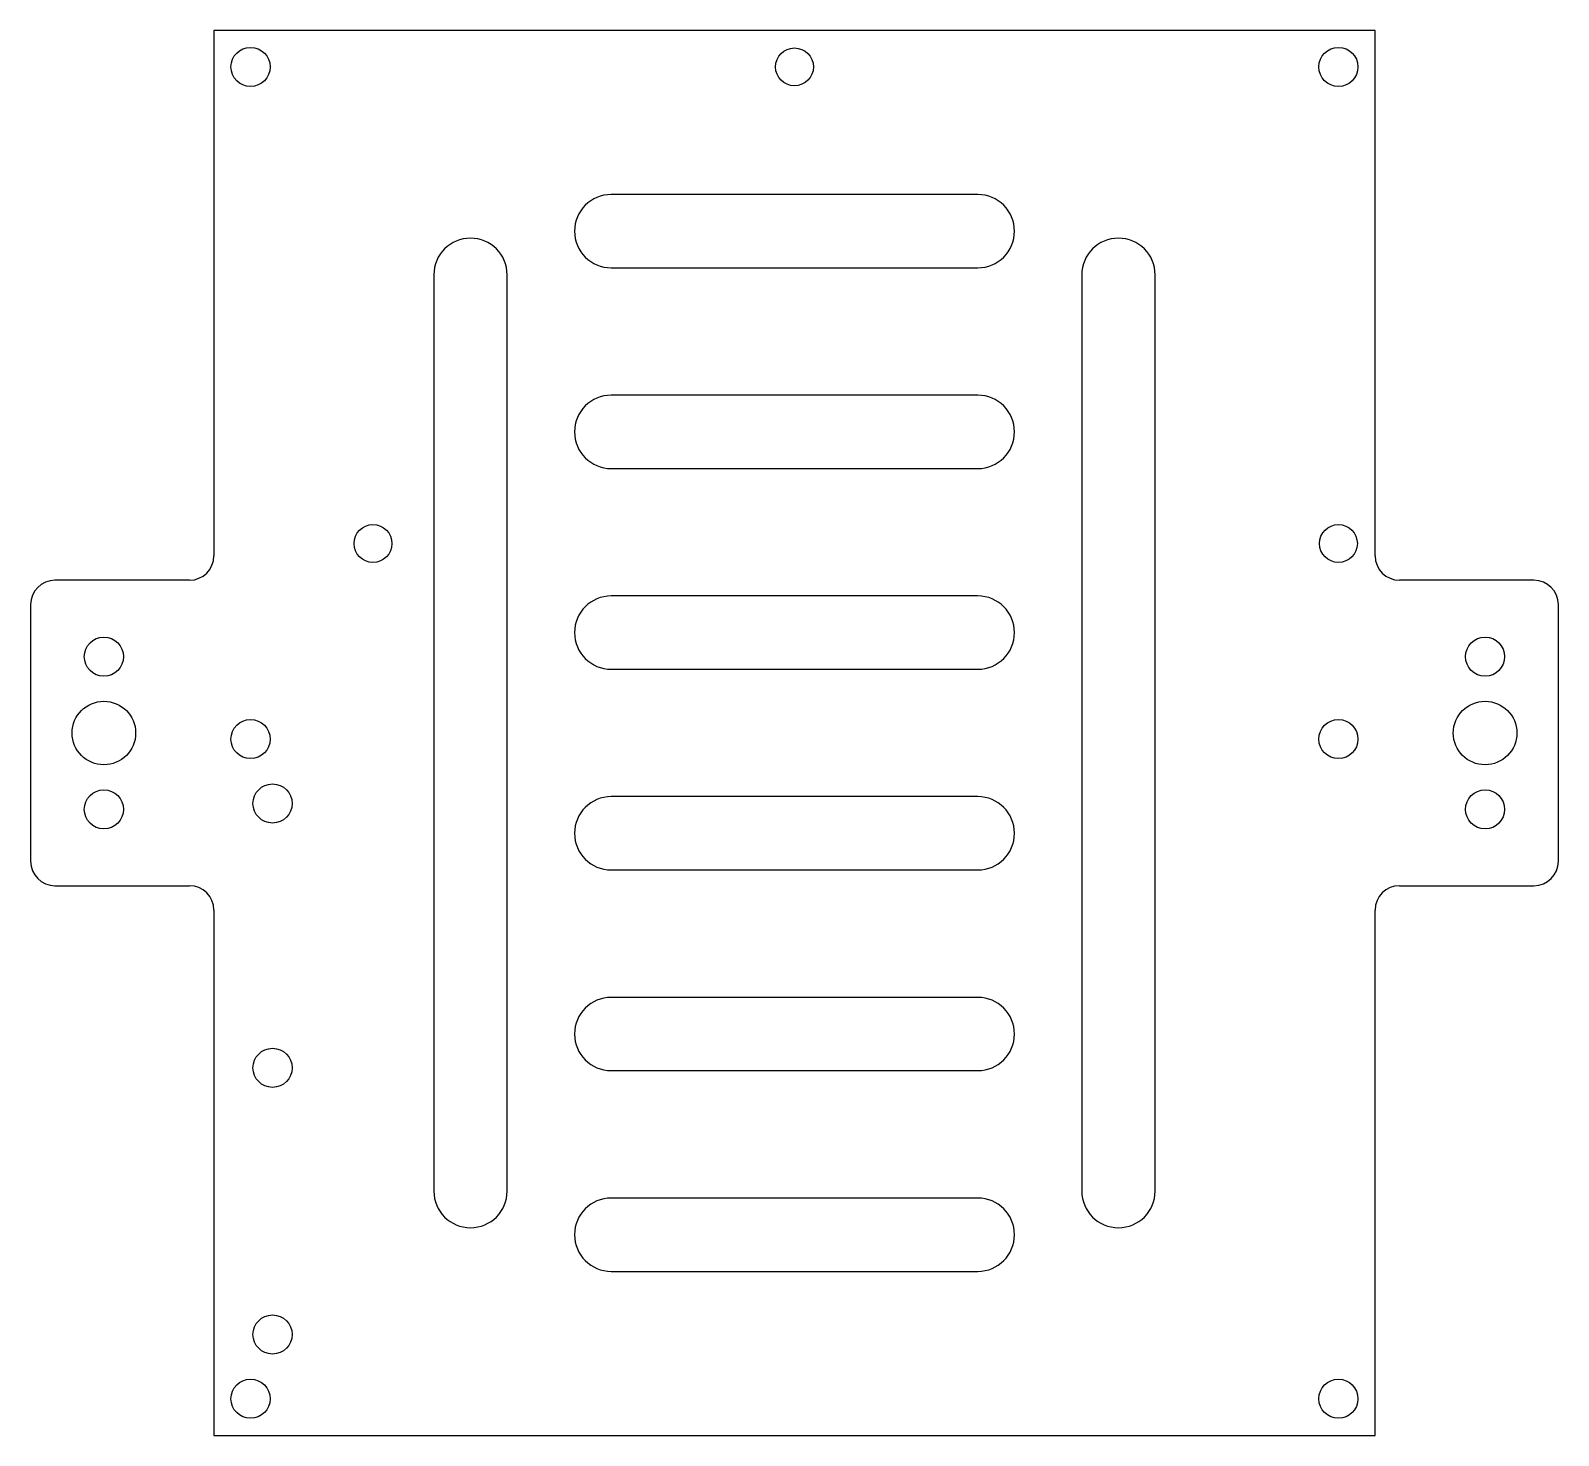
# Model space of a CAD drawing. Header units: millimetres. Extents: x -60 to 65, y -58 to 57.
import ezdxf

# ---------------------------------------------------------------- set-up
doc = ezdxf.new("R2010")
doc.units = ezdxf.units.MM

msp = doc.modelspace()

# ---------------------------------------------------------------- linework, layer by layer
at = {"color": 7, "linetype": 'Continuous', "lineweight": 25}
for p, q in [((-44.77, 57.3), (-44.77, 14.3)), ((50.25, 57.3), (-44.77, 57.3)), ((50.25, 14.3), (50.25, 57.3)), ((17.74, 43.87), (-12.26, 43.87)), ((-12.26, 37.87), (17.74, 37.87)), ((-26.77, 37.3), (-26.77, -37.71)), ((-20.77, -37.71), (-20.77, 37.3)), ((26.25, 37.3), (26.25, -37.71)), ((32.25, -37.71), (32.25, 37.3)), ((17.74, 27.44), (-12.26, 27.44)), ((-12.26, 21.44), (17.74, 21.44)), ((-46.77, 12.3), (-57.77, 12.3)), ((63.25, 12.3), (52.25, 12.3)), ((-59.77, 10.3), (-59.77, -10.71)), ((17.74, 11.01), (-12.26, 11.01)), ((65.25, -10.71), (65.25, 10.3)), ((-12.26, 5.01), (17.74, 5.01)), ((17.74, -5.42), (-12.26, -5.42)), ((-12.26, -11.42), (17.74, -11.42)), ((-57.77, -12.71), (-46.77, -12.71)), ((52.25, -12.71), (63.25, -12.71)), ((-44.77, -14.71), (-44.77, -57.71)), ((50.25, -57.71), (50.25, -14.71)), ((17.74, -21.85), (-12.26, -21.85)), ((-12.26, -27.85), (17.74, -27.85)), ((17.74, -38.28), (-12.26, -38.28)), ((-12.26, -44.28), (17.74, -44.28)), ((-44.77, -57.71), (50.25, -57.71))]:
    msp.add_line(p, q, dxfattribs=at)
for centre, radius in [((-41.77, 54.32), 1.6), ((2.74, 54.32), 1.55), ((47.25, 54.32), 1.6), ((-31.75, 15.3), 1.55), ((47.25, 15.3), 1.55), ((-53.77, 6.04), 1.6), ((59.25, 6.04), 1.6), ((-53.77, -0.21), 2.6), ((59.25, -0.21), 2.6), ((-41.77, -0.71), 1.6), ((47.25, -0.71), 1.6), ((-53.77, -6.46), 1.6), ((-39.97, -5.98), 1.6), ((59.25, -6.46), 1.6), ((-39.97, -27.62), 1.6), ((-39.97, -49.45), 1.6), ((-41.77, -54.71), 1.6), ((47.25, -54.71), 1.6)]:
    msp.add_circle(centre, radius, dxfattribs=at)
for centre, radius, start, end in [((-12.26, 40.87), 3, 90, 270), ((17.74, 40.87), 3, 270, 90), ((-23.77, 37.3), 3, 0, 180), ((29.25, 37.3), 3, 0, 180), ((-12.26, 24.44), 3, 90, 270), ((17.74, 24.44), 3, 270, 90), ((-46.77, 14.3), 2, 270, 0), ((52.25, 14.3), 2, 180, 270), ((-57.77, 10.3), 2, 90, 180), ((63.25, 10.3), 2, 0, 90), ((-12.26, 8.01), 3, 90, 270), ((17.74, 8.01), 3, 270, 90), ((-12.26, -8.42), 3, 90, 270), ((17.74, -8.42), 3, 270, 90), ((-57.77, -10.71), 2, 180, 270), ((63.25, -10.71), 2, 270, 0), ((-46.77, -14.71), 2, 0, 90), ((52.25, -14.71), 2, 90, 180), ((-12.26, -24.85), 3, 90, 270), ((17.74, -24.85), 3, 270, 90), ((-23.77, -37.71), 3, 180, 0), ((-12.26, -41.28), 3, 90, 270), ((17.74, -41.28), 3, 270, 90), ((29.25, -37.71), 3, 180, 0)]:
    msp.add_arc(centre, radius, start, end, dxfattribs=at)

doc.saveas('drawing.dxf')
